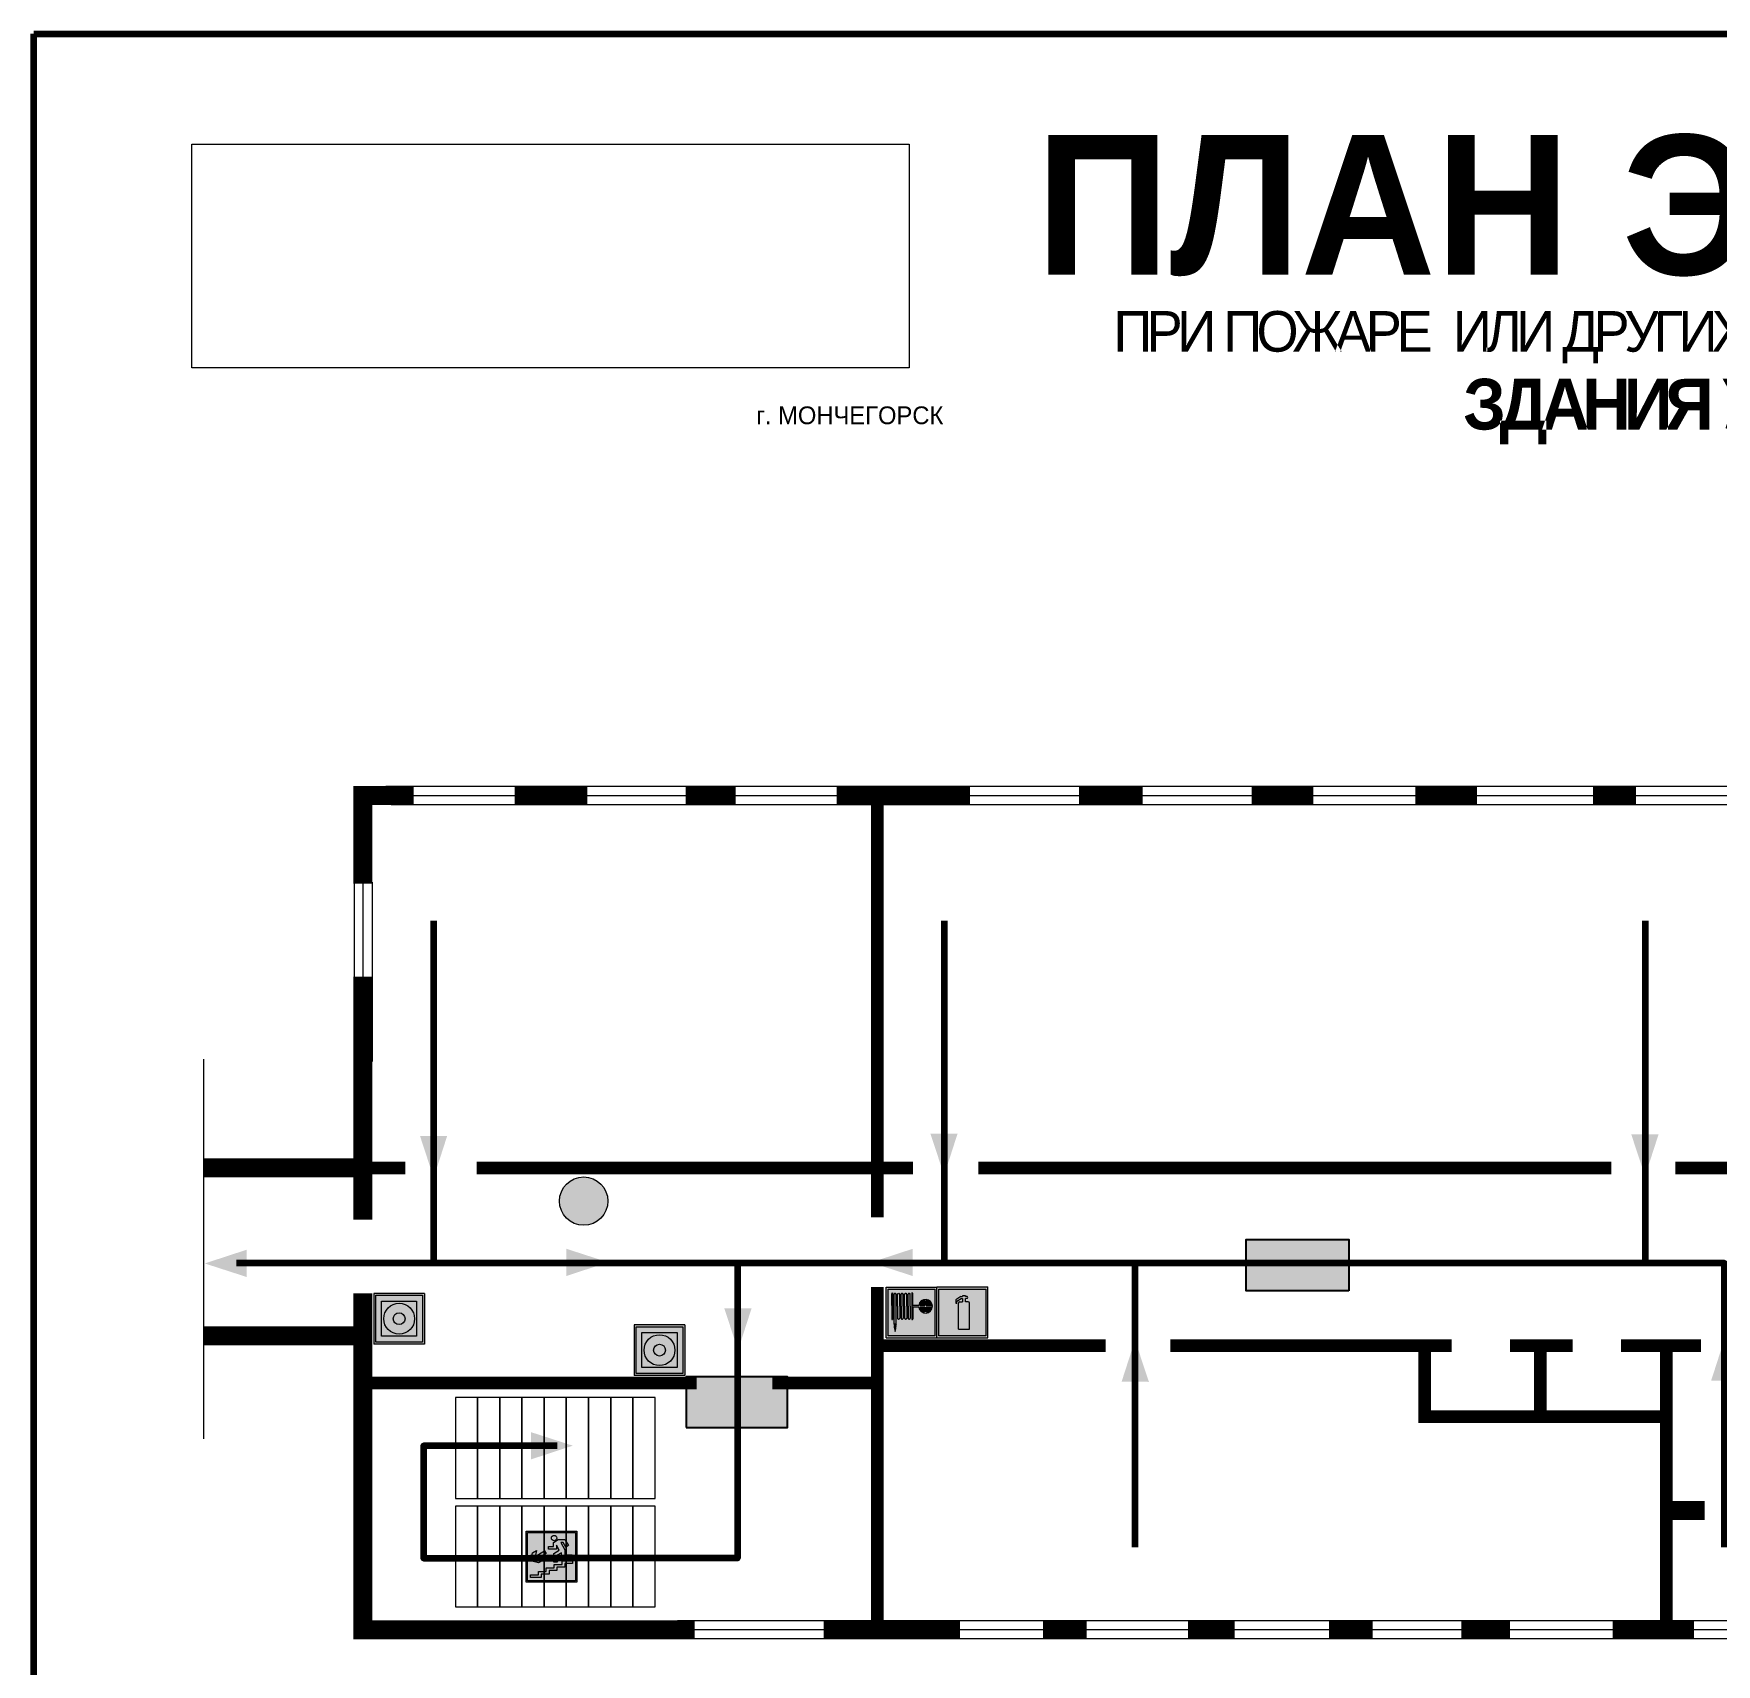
# Model space of a CAD drawing. Header units: millimetres. Extents: x 13810 to 67229, y 12374 to 21950.
# Drawn here: x 18820.4 to 19085.7, y 19614.5 to 19871.5 of the extents above; entities that cross this region are included whole.
import ezdxf

# ---------------------------------------------------------------- set-up
doc = ezdxf.new("R2010")
doc.units = ezdxf.units.MM
doc.layers.add('План_Штампы', color=7, linetype='Continuous')
doc.styles.add('обычный', font='arial.ttf')
picture_1 = doc.add_image_def('image1.jpg', size_in_pixel=(337, 105))

# ---------------------------------------------------------------- blocks, each defined once
blk = doc.blocks.new('A$C54414219')
at = {"true_color": 0xffffff}
h = blk.add_hatch(color=7, dxfattribs=at)
h.paths.add_polyline_path([(2.39, -9.45), (2.39, -18.3), (11.23, -18.3), (11.23, -9.45)], flags=0)
h.paths.add_polyline_path([(10.71, -13.87, -1), (2.92, -13.87, -1)], flags=0)
h.paths.add_polyline_path([(8.3, -13.87, -1), (5.33, -13.87, -1)], flags=0)
h.paths.add_polyline_path([(0.41, -7.47), (0.41, -20.27), (13.21, -20.27), (13.21, -7.47)])
h.paths.add_polyline_path([(0.92, -19.77), (12.71, -19.77), (12.71, -7.98), (0.92, -7.98)], flags=16)
h.paths.add_polyline_path([(11.23, -9.45), (11.23, -18.3), (2.39, -18.3), (2.39, -9.45)], flags=0)
at = {"lineweight": 5}
h = blk.add_hatch(color=242, dxfattribs=at)
h.paths.add_polyline_path([(12.71, -7.98), (0.92, -7.98), (0.92, -19.77), (12.71, -19.77)])
h.paths.add_polyline_path([(11.23, -18.3), (2.39, -18.3), (2.39, -9.45), (11.23, -9.45)], flags=16)
h.paths.add_polyline_path([(10.71, -13.87, -1), (2.92, -13.87, -1)], flags=0)
h.paths.add_polyline_path([(8.3, -13.87, -1), (5.33, -13.87, -1)], flags=0)
at = {"true_color": 0xffffff}
h = blk.add_hatch(color=7, dxfattribs=at)
h.paths.add_polyline_path([(2.39, -9.45), (2.39, -18.3), (11.23, -18.3), (11.23, -9.45)])
h.paths.add_polyline_path([(10.71, -13.87, -1), (2.92, -13.87, -1)], flags=16)
h.paths.add_polyline_path([(8.3, -13.87, -1), (5.33, -13.87, -1)], flags=0)
at = {"lineweight": 5}
h = blk.add_hatch(color=242, dxfattribs=at)
h.paths.add_polyline_path([(2.92, -13.87, 1), (10.71, -13.87, 1)])
h.paths.add_polyline_path([(8.3, -13.87, -1), (5.33, -13.87, -1)], flags=16)
at = {"color": 242, "lineweight": 5}
for p, q in [((0.41, -20.27), (0.41, -7.47)), ((0.41, -7.47), (13.21, -7.47)), ((0.41, -7.47), (13.21, -7.47)), ((13.21, -20.27), (13.21, -7.47)), ((0.41, -20.27), (13.21, -20.27))]:
    blk.add_line(p, q, dxfattribs=at)
for points in [[(0.92, -7.98), (12.71, -7.98), (12.71, -19.77), (0.92, -19.77)], [(2.39, -9.45), (11.23, -9.45), (11.23, -18.3), (2.39, -18.3)]]:
    blk.add_lwpolyline(points, close=True, dxfattribs=at)
for radius in [3.89, 1.49]:
    blk.add_circle((6.81, -13.87), radius, dxfattribs=at)
blk = doc.blocks.new('A$C7B8C2D5B')
at = {"lineweight": 0}
h = blk.add_hatch(color=5, dxfattribs=at)
h.dxf.hatch_style = 1
h.paths.add_polyline_path([(1.4, -3.02, 1), (-2.11, -3.02, 1)])
at = {"color": 5, "lineweight": 0}
blk.add_circle((-0.36, -3.02), 1.75, dxfattribs=at)
blk = doc.blocks.new('A$C37112FD5')
at = {"true_color": 0xf5f5ff}
h = blk.add_hatch(color=7, dxfattribs=at)
h.dxf.hatch_style = 1
h.paths.add_polyline_path([(12.8, -7.4), (0, -7.4), (0, -20.2), (12.8, -20.2)])
h.paths.add_polyline_path([(12.29, -7.91), (12.29, -19.69), (0.51, -19.69), (0.51, -7.91)], flags=16)
h.paths.add_polyline_path([(4.98, -9.04, -0.42597), (5.17, -9.22), (5.17, -12.25), (5.17, -15.29, -0.432244), (4.98, -15.47), (4.83, -15.47, -0.42597), (4.64, -15.29), (4.64, -12.25), (4.64, -9.22, -0.432244), (4.83, -9.04)], flags=0)
h.paths.add_polyline_path([(4.28, -9.22), (4.28, -12.25), (4.28, -15.29, -0.432244), (4.09, -15.47), (3.94, -15.47, -0.42597), (3.75, -15.29), (3.75, -12.25), (3.75, -9.22, -0.432244), (3.94, -9.04), (4.09, -9.04, -0.42597)], flags=0)
h.paths.add_polyline_path([(5.72, -9.04), (5.87, -9.04, -0.42597), (6.06, -9.22), (6.06, -12.25), (6.06, -15.29, -0.432244), (5.87, -15.47), (5.72, -15.47, -0.42597), (5.53, -15.29), (5.53, -12.25), (5.53, -9.22, -0.432244)], flags=0)
h.paths.add_polyline_path([(6.42, -8.9), (6.5, -8.9, -0.42597), (6.69, -9.08), (6.69, -12.03), (8.21, -12.03, -15.824349), (8.21, -12.47), (6.69, -12.47), (6.69, -15.42, -0.432244), (6.5, -15.6), (6.42, -15.6)], flags=0)
h.paths.add_polyline_path([(3.39, -9.22), (3.39, -12.25), (3.39, -15.29, -0.432244), (3.2, -15.47), (3.05, -15.47, -0.42597), (2.85, -15.29), (2.85, -12.25), (2.85, -9.22, -0.432244), (3.05, -9.04), (3.2, -9.04, -0.42597)], flags=0)
h.paths.add_polyline_path([(2.5, -9.22), (2.5, -16.71), (1.96, -16.71), (1.96, -9.22, -0.432244), (2.15, -9.04), (2.31, -9.04, -0.42597)], flags=0)
h.paths.add_polyline_path([(1.61, -8.9), (1.61, -15.6), (1.57, -15.6, -0.42597), (1.37, -15.42), (1.37, -12.03), (1.37, -9.09, -0.432244), (1.57, -8.9)], flags=0)
h.paths.add_polyline_path([(9.76, -10.81), (9.76, -12.03), (8.49, -12.03, -0.336371)], flags=0)
h.paths.add_polyline_path([(8.49, -12.47), (9.76, -12.47), (9.76, -13.7, -0.336371)], flags=0)
h.paths.add_polyline_path([(10.11, -10.81, -0.336371), (11.38, -12.03), (10.11, -12.03)], flags=0)
h.paths.add_polyline_path([(10.11, -12.47), (11.38, -12.47, -0.336371), (10.11, -13.7)], flags=0)
h.paths.add_polyline_path([(2.5, -16.84), (2.5, -17.05), (1.97, -17.05), (1.97, -16.84)], flags=0)
h.paths.add_polyline_path([(2.5, -17.24, -0.033778), (2.24, -18.6, -0.033778), (1.97, -17.24)], flags=0)
h = blk.add_hatch(color=242)
h.dxf.hatch_style = 1
h.paths.add_polyline_path([(12.29, -7.91), (0.51, -7.91), (0.51, -19.69), (12.29, -19.69)])
h.paths.add_polyline_path([(6.42, -15.6), (6.42, -8.9), (6.5, -8.9, -0.42597), (6.69, -9.08), (6.69, -12.03), (8.21, -12.03, -15.824349), (8.21, -12.47), (6.69, -12.47), (6.69, -15.42, -0.432244), (6.5, -15.6)], flags=16)
h.paths.add_polyline_path([(5.87, -15.47), (5.72, -15.47, -0.42597), (5.53, -15.29), (5.53, -12.25), (5.53, -9.22, -0.432244), (5.72, -9.04), (5.87, -9.04, -0.42597), (6.06, -9.22), (6.06, -12.25), (6.06, -15.29, -0.432244)], flags=16)
h.paths.add_polyline_path([(4.98, -15.47), (4.83, -15.47, -0.42597), (4.64, -15.29), (4.64, -12.25), (4.64, -9.22, -0.432244), (4.83, -9.04), (4.98, -9.04, -0.42597), (5.17, -9.22), (5.17, -12.25), (5.17, -15.29, -0.432244)], flags=16)
h.paths.add_polyline_path([(4.09, -15.47), (3.94, -15.47, -0.42597), (3.75, -15.29), (3.75, -12.25), (3.75, -9.22, -0.432244), (3.94, -9.04), (4.09, -9.04, -0.42597), (4.28, -9.22), (4.28, -12.25), (4.28, -15.29, -0.432244)], flags=16)
h.paths.add_polyline_path([(3.2, -15.47), (3.05, -15.47, -0.42597), (2.85, -15.29), (2.85, -12.25), (2.85, -9.22, -0.432244), (3.05, -9.04), (3.2, -9.04, -0.42597), (3.39, -9.22), (3.39, -12.25), (3.39, -15.29, -0.432244)], flags=16)
h.paths.add_polyline_path([(2.5, -17.05), (1.97, -17.05), (1.97, -16.84), (2.5, -16.84)], flags=16)
h.paths.add_polyline_path([(2.5, -17.24, -0.033778), (2.24, -18.6, -0.033778), (1.97, -17.24)], flags=16)
h.paths.add_polyline_path([(2.5, -16.71), (1.96, -16.71), (1.96, -9.22, -0.432244), (2.15, -9.04), (2.31, -9.04, -0.42597), (2.5, -9.22)], flags=16)
h.paths.add_polyline_path([(1.61, -15.6), (1.57, -15.6, -0.42597), (1.37, -15.42), (1.37, -12.03), (1.37, -9.09, -0.432244), (1.57, -8.9), (1.61, -8.9)], flags=16)
h.paths.add_polyline_path([(8.49, -12.47), (9.76, -12.47), (9.76, -13.7, -0.336371)], flags=0)
h.paths.add_polyline_path([(10.11, -13.7), (10.11, -12.47), (11.38, -12.47, -0.336371)], flags=0)
h.paths.add_polyline_path([(8.49, -12.03, -0.336371), (9.76, -10.81), (9.76, -12.03)], flags=0)
h.paths.add_polyline_path([(10.11, -12.03), (10.11, -10.81, -0.336371), (11.38, -12.03)], flags=0)
h = blk.add_hatch(color=7, dxfattribs=at)
h.dxf.hatch_style = 1
h.paths.add_polyline_path([(1.61, -8.9), (1.57, -8.9, 0.432244), (1.37, -9.09), (1.37, -12.03), (1.37, -15.42, 0.42597), (1.57, -15.6), (1.61, -15.6)])
h.paths.add_polyline_path([(2.5, -9.22, 0.42597), (2.31, -9.04), (2.15, -9.04, 0.432244), (1.96, -9.22), (1.96, -16.71), (2.5, -16.71)])
h.paths.add_polyline_path([(2.5, -16.84), (1.97, -16.84), (1.97, -17.05), (2.5, -17.05)])
h.paths.add_polyline_path([(2.5, -17.24), (1.97, -17.24, 0.033778), (2.24, -18.6, 0.033778)])
h.paths.add_polyline_path([(3.39, -12.25), (3.39, -9.22, 0.42597), (3.2, -9.04), (3.05, -9.04, 0.432244), (2.85, -9.22), (2.85, -12.25), (2.85, -15.29, 0.42597), (3.05, -15.47), (3.2, -15.47, 0.432244), (3.39, -15.29)])
h.paths.add_polyline_path([(4.28, -12.25), (4.28, -9.22, 0.42597), (4.09, -9.04), (3.94, -9.04, 0.432244), (3.75, -9.22), (3.75, -12.25), (3.75, -15.29, 0.42597), (3.94, -15.47), (4.09, -15.47, 0.432244), (4.28, -15.29)])
h.paths.add_polyline_path([(5.17, -12.25), (5.17, -9.22, 0.42597), (4.98, -9.04), (4.83, -9.04, 0.432244), (4.64, -9.22), (4.64, -12.25), (4.64, -15.29, 0.42597), (4.83, -15.47), (4.98, -15.47, 0.432244), (5.17, -15.29)])
h.paths.add_polyline_path([(6.06, -12.25), (6.06, -9.22, 0.42597), (5.87, -9.04), (5.72, -9.04, 0.432244), (5.53, -9.22), (5.53, -12.25), (5.53, -15.29, 0.42597), (5.72, -15.47), (5.87, -15.47, 0.432244), (6.06, -15.29)])
h.paths.add_polyline_path([(6.69, -12.47), (8.21, -12.47, 15.824349), (8.21, -12.03), (6.69, -12.03), (6.69, -9.08, 0.42597), (6.5, -8.9), (6.42, -8.9), (6.42, -15.6), (6.5, -15.6, 0.432244), (6.69, -15.42)])
h.paths.add_polyline_path([(8.49, -12.47), (9.76, -12.47), (9.76, -13.7, -0.336371)], flags=16)
h.paths.add_polyline_path([(8.49, -12.03, -0.336371), (9.76, -10.81), (9.76, -12.03)], flags=16)
h.paths.add_polyline_path([(10.11, -12.47), (11.38, -12.47, -0.336371), (10.11, -13.7)], flags=16)
h.paths.add_polyline_path([(10.11, -12.03), (10.11, -10.81, -0.336371), (11.38, -12.03)], flags=16)
h = blk.add_hatch(color=242)
h.dxf.hatch_style = 1
h.paths.add_polyline_path([(9.76, -10.81, 0.336371), (8.49, -12.03), (9.76, -12.03)])
h.paths.add_polyline_path([(10.11, -10.81), (10.11, -12.03), (11.38, -12.03, 0.336371)])
h.paths.add_polyline_path([(11.38, -12.47), (10.11, -12.47), (10.11, -13.7, 0.336371)])
h.paths.add_polyline_path([(9.76, -12.47), (8.49, -12.47, 0.336371), (9.76, -13.7)])
at = {"color": 242, "lineweight": 5}
for p, q in [((0, -20.2), (0, -7.4)), ((0, -7.4), (12.8, -7.4)), ((12.8, -20.2), (12.8, -7.4)), ((1.37, -12.03), (1.37, -9.08)), ((1.37, -12.03), (1.37, -15.42)), ((1.57, -8.9), (1.61, -8.9)), ((1.61, -8.9), (1.61, -15.6)), ((1.96, -16.71), (1.96, -9.22)), ((2.15, -9.04), (2.31, -9.04)), ((2.5, -16.71), (2.5, -9.22)), ((2.85, -12.25), (2.85, -9.22)), ((2.85, -12.25), (2.85, -15.29)), ((3.05, -9.04), (3.2, -9.04)), ((3.39, -12.25), (3.39, -9.22)), ((3.39, -12.25), (3.39, -15.29)), ((3.75, -12.25), (3.75, -9.22)), ((3.75, -12.25), (3.75, -15.29)), ((3.94, -9.04), (4.09, -9.04)), ((4.28, -12.25), (4.28, -9.22)), ((4.28, -12.25), (4.28, -15.29)), ((4.64, -12.25), (4.64, -9.22)), ((4.64, -12.25), (4.64, -15.29)), ((4.83, -9.04), (4.98, -9.04)), ((5.17, -12.25), (5.17, -9.22)), ((5.17, -12.25), (5.17, -15.29)), ((5.53, -12.25), (5.53, -9.22)), ((5.53, -12.25), (5.53, -15.29)), ((5.72, -9.04), (5.87, -9.04)), ((6.06, -12.25), (6.06, -9.22)), ((6.06, -12.25), (6.06, -15.29)), ((6.42, -8.9), (6.42, -15.6)), ((6.5, -8.9), (6.42, -8.9)), ((6.69, -12.03), (6.69, -9.08)), ((8.21, -12.03), (6.69, -12.03)), ((8.21, -12.47), (6.69, -12.47)), ((6.69, -12.47), (6.69, -15.42)), ((9.76, -12.03), (8.49, -12.03)), ((9.76, -12.47), (8.49, -12.47)), ((9.76, -10.81), (9.76, -12.03)), ((9.76, -12.47), (9.76, -13.7)), ((10.11, -10.81), (10.11, -12.03)), ((11.38, -12.03), (10.11, -12.03)), ((11.38, -12.47), (10.11, -12.47)), ((10.11, -12.47), (10.11, -13.7)), ((1.57, -15.6), (1.61, -15.6)), ((1.96, -16.71), (2.5, -16.71)), ((1.97, -16.84), (2.5, -16.84)), ((1.97, -17.05), (1.97, -16.84)), ((2.5, -16.84), (2.5, -17.05)), ((3.05, -15.47), (3.2, -15.47)), ((3.94, -15.47), (4.09, -15.47)), ((4.83, -15.47), (4.98, -15.47)), ((5.72, -15.47), (5.87, -15.47)), ((6.42, -15.6), (6.5, -15.6)), ((0, -20.2), (12.8, -20.2)), ((2.5, -17.05), (1.97, -17.05)), ((1.97, -17.24), (2.5, -17.24))]:
    blk.add_line(p, q, dxfattribs=at)
blk.add_lwpolyline([(0.51, -7.91), (12.29, -7.91), (12.29, -19.69), (0.51, -19.69)], close=True, dxfattribs=at)
for centre, radius, start, end in [((1.56, -9.09), 0.182, 87.1027, 180.6071), ((2.15, -9.22), 0.182, 87.1027, 180.6071), ((2.32, -9.22), 0.182, 359.3929, 92.8973), ((3.04, -9.22), 0.182, 87.1027, 180.6071), ((3.21, -9.22), 0.182, 359.3929, 92.8973), ((3.93, -9.22), 0.182, 87.1027, 180.6071), ((4.1, -9.22), 0.182, 359.3929, 92.8973), ((4.82, -9.22), 0.182, 87.1027, 180.6071), ((4.99, -9.22), 0.182, 359.3929, 92.8973), ((5.71, -9.22), 0.182, 87.1027, 180.6071), ((5.88, -9.22), 0.182, 359.3929, 92.8973), ((6.51, -9.09), 0.182, 359.3929, 92.8973), ((9.93, -12.25), 1.74, 187.2319, 172.7681), ((9.93, -12.25), 1.46, 96.9927, 171.3585), ((9.93, -12.25), 1.46, 188.6415, 263.0073), ((9.93, -12.25), 1.46, 8.6415, 83.0073), ((9.93, -12.25), 1.46, 276.9927, 351.3585), ((1.56, -15.42), 0.182, 179.3929, 272.8973), ((3.04, -15.29), 0.182, 179.3929, 272.8973), ((3.21, -15.29), 0.182, 267.1027, 0.6071), ((3.93, -15.29), 0.182, 179.3929, 272.8973), ((4.1, -15.29), 0.182, 267.1027, 0.6071), ((4.82, -15.29), 0.182, 179.3929, 272.8973), ((4.99, -15.29), 0.182, 267.1027, 0.6071), ((5.71, -15.29), 0.182, 179.3929, 272.8973), ((5.88, -15.29), 0.182, 267.1027, 0.6071), ((6.51, -15.42), 0.182, 267.1027, 0.6071), ((12.17, -15.98), 10.27, 187.041, 194.7793), ((-7.7, -15.98), 10.27, 345.2207, 352.959)]:
    blk.add_arc(centre, radius, start, end, dxfattribs=at)
blk = doc.blocks.new('A$C3AD82952')
at = {"true_color": 0xf5f5ff}
h = blk.add_hatch(color=7, dxfattribs=at)
h.dxf.hatch_style = 1
h.paths.add_polyline_path([(8.21, 8.73, 0.414214), (7.89, 9.05), (7.22, 9.05), (7.22, 9.92), (7.59, 9.92, 1), (7.57, 10.36), (7.22, 10.36), (7.22, 10.6), (6.43, 10.6), (6.43, 10.36), (6.01, 10.36), (4.74, 9.59), (4.74, 8.69), (4.98, 8.73), (4.98, 9.26), (6.12, 9.91), (6.43, 9.91), (6.43, 9.05), (5.76, 9.05, 0.414214), (5.44, 8.73), (5.44, 2.2), (8.21, 2.2)], flags=0)
h.paths.add_polyline_path([(12.8, 12.8), (0, 12.8), (0, 0), (12.8, 0)])
h.paths.add_polyline_path([(0.51, 12.29), (12.29, 12.29), (12.29, 0.51), (0.51, 0.51)], flags=16)
h.paths.add_polyline_path([(4.74, 9.59), (6.01, 10.36), (6.43, 10.36), (6.43, 10.6), (7.22, 10.6), (7.22, 10.36), (7.59, 10.36, -0.94586), (7.59, 9.92), (7.22, 9.92), (7.22, 9.05), (7.89, 9.05, -0.414214), (8.21, 8.73), (8.21, 2.2), (5.44, 2.2), (5.44, 8.73, -0.414214), (5.76, 9.05), (6.43, 9.05), (6.43, 9.91), (6.12, 9.91), (4.98, 9.26), (4.98, 8.73), (4.74, 8.69)], flags=0)
h = blk.add_hatch(color=242)
h.dxf.hatch_style = 1
h.paths.add_polyline_path([(12.29, 12.29), (0.51, 12.29), (0.51, 0.51), (12.29, 0.51)])
h.paths.add_polyline_path([(4.74, 8.69), (4.74, 9.59), (6.01, 10.36), (6.43, 10.36), (6.43, 10.6), (7.22, 10.6), (7.22, 10.36), (7.59, 10.36, -0.94586), (7.59, 9.92), (7.22, 9.92), (7.22, 9.05), (7.89, 9.05, -0.414214), (8.21, 8.73), (8.21, 2.2), (5.44, 2.2), (5.44, 8.73, -0.414214), (5.76, 9.05), (6.43, 9.05), (6.43, 9.91), (6.12, 9.91), (4.98, 9.26), (4.98, 8.73)], flags=16)
h = blk.add_hatch(color=7, dxfattribs=at)
h.dxf.hatch_style = 1
h.paths.add_polyline_path([(8.21, 8.73, 0.414214), (7.89, 9.05), (7.22, 9.05), (7.22, 9.92), (7.59, 9.92, 1), (7.57, 10.36), (7.22, 10.36), (7.22, 10.6), (6.43, 10.6), (6.43, 10.36), (6.01, 10.36), (4.74, 9.59), (4.74, 8.69), (4.98, 8.73), (4.98, 9.26), (6.12, 9.91), (6.43, 9.91), (6.43, 9.05), (5.76, 9.05, 0.414214), (5.44, 8.73), (5.44, 2.2), (8.21, 2.2)])
at = {"color": 242, "lineweight": 5}
for p, q in [((0, 0), (0, 12.8)), ((0, 12.8), (12.8, 12.8)), ((12.8, 0), (12.8, 12.8)), ((6.01, 10.36), (4.74, 9.59)), ((4.74, 9.59), (4.74, 8.69)), ((4.74, 8.69), (4.98, 8.73)), ((4.98, 9.26), (6.12, 9.91)), ((4.98, 8.73), (4.98, 9.26)), ((5.44, 2.2), (5.44, 8.73)), ((5.76, 9.05), (6.43, 9.05)), ((6.01, 10.36), (6.43, 10.36)), ((6.12, 9.91), (6.43, 9.91)), ((7.22, 10.6), (6.43, 10.6)), ((6.43, 10.6), (6.43, 10.36)), ((6.43, 9.91), (6.43, 9.05)), ((7.22, 10.36), (7.22, 10.6)), ((7.59, 10.36), (7.22, 10.36)), ((7.22, 9.05), (7.22, 9.92)), ((7.59, 9.92), (7.22, 9.92)), ((7.89, 9.05), (7.22, 9.05)), ((8.21, 2.2), (8.21, 8.73)), ((0, 0), (12.8, 0)), ((5.44, 2.2), (8.21, 2.2))]:
    blk.add_line(p, q, dxfattribs=at)
blk.add_lwpolyline([(0.51, 12.29), (12.29, 12.29), (12.29, 0.51), (0.51, 0.51)], close=True, dxfattribs=at)
for centre, radius, start, end in [((5.76, 8.73), 0.32, 90, 180), ((7.58, 10.14), 0.223, 273.1875, 86.8125), ((7.89, 8.73), 0.32, 0, 90)]:
    blk.add_arc(centre, radius, start, end, dxfattribs=at)
blk = doc.blocks.new('A$C7B4425F7')
at = {"true_color": 0xffffff}
blk.add_hatch(color=7, dxfattribs=at).paths.add_polyline_path([(0, 0), (-16, 0), (-16, -8), (0, -8)])
h = blk.add_hatch(color=126)
h.paths.add_polyline_path([(-0.2, -0.2), (-15.8, -0.2), (-15.8, -7.8), (-0.2, -7.8)])
h.paths.add_polyline_path([(-11.76, -2.03), (-11.76, -3.66), (-11.17, -3.66, -0.568275), (-11.17, -6.18), (-12.58, -6.18), (-12.58, -2.03)], flags=16)
h.paths.add_polyline_path([(-13.33, -4.12, -0.495768), (-13.59, -6.18), (-15.03, -6.18), (-15.03, -2.03), (-13.59, -2.03, -0.487973)], flags=16)
h.paths.add_polyline_path([(-10.25, -2.03), (-9.48, -2.03), (-9.48, -6.18), (-10.25, -6.18)], flags=16)
h.paths.add_polyline_path([(-13.84, -3.69), (-14.24, -3.69), (-14.24, -3.03), (-13.9, -3.03, -0.692621)], flags=0)
h.paths.add_polyline_path([(-9.15, -2.03), (-8.4, -2.03), (-8.04, -3.07), (-7.68, -2.03), (-6.93, -2.03), (-7.64, -4.1), (-6.93, -6.18), (-7.68, -6.18), (-8.04, -5.14), (-8.4, -6.18), (-9.15, -6.18), (-8.44, -4.1)], flags=16)
h.paths.add_polyline_path([(-11.76, -4.46), (-11.42, -4.46, -0.692621), (-11.36, -5.12), (-11.76, -5.12)], flags=0)
h.paths.add_polyline_path([(-13.9, -5.2), (-14.24, -5.2), (-14.24, -4.55), (-13.84, -4.55, -0.708038)], flags=0)
edge = h.paths.add_edge_path(flags=16)
edge.add_ellipse((-5.51, -4.08), major_axis=(0, 2.05), ratio=0.586184, start_angle=0, end_angle=360)
edge = h.paths.add_edge_path(flags=0)
edge.add_ellipse((-5.51, -4.08), major_axis=(0, 1.14), ratio=0.454828, start_angle=0, end_angle=360)
h.paths.add_polyline_path([(-4.13, -4.96, 0.377264), (-3.48, -4.52, 0.0555), (-3.16, -2.03), (-1.66, -2.03), (-1.66, -4.96), (-0.96, -4.96), (-0.96, -7.01), (-1.75, -7.01), (-1.75, -6.18), (-3.3, -6.18), (-3.3, -7.02), (-4.13, -7.02)], flags=16)
h.paths.add_polyline_path([(-2.73, -2.91), (-2.28, -2.91), (-2.28, -4.96), (-3.05, -4.96, 0.079136)], flags=0)
at = {"color": 126}
blk.add_lwpolyline([(-16, -8), (0, -8), (0, 0), (-16, 0)], close=True, dxfattribs=at)
blk = doc.blocks.new('A$C32E8229D')
at = {"true_color": 0xffffff}
blk.add_hatch(color=7, dxfattribs=at).paths.add_polyline_path([(0, 0), (0, -8), (16, -8), (16, 0)])
h = blk.add_hatch(color=126)
h.paths.add_polyline_path([(0.2, -0.2), (15.8, -0.2), (15.8, -7.8), (0.2, -7.8)])
h.paths.add_polyline_path([(13.49, -2.05), (12.08, -2.05), (11.37, -2.63, 0.162397), (11.29, -2.84), (11.29, -3.63), (10.35, -3.63), (10.35, -4.05), (11.68, -4.05), (11.68, -3.48), (12.26, -4.28), (11.29, -5.1), (11.29, -6.78), (11.85, -6.78), (11.85, -5.44), (12.8, -4.64), (12.8, -5.94), (14.46, -5.94), (14.46, -5.39), (13.45, -5.39), (13.45, -3.97), (12.46, -2.59), (13.15, -2.59), (13.69, -3.34), (14.18, -3)], flags=16)
h.paths.add_polyline_path([(10.74, -1.82, 1), (11.8, -1.82, 1)], flags=16)
h.paths.add_polyline_path([(9.39, -3.59), (5.99, -3.59), (6.56, -3.03), (5.91, -3.03), (5.1, -3.83), (5.91, -4.64), (6.56, -4.64), (5.99, -4.09), (9.39, -4.09)], flags=16)
h.paths.add_polyline_path([(4.29, -1.08), (1.72, -1.08), (1.72, -6.6), (4.29, -6.6)], flags=16)
at = {"color": 126}
blk.add_lwpolyline([(16, -8), (0, -8), (0, 0), (16, 0)], close=True, dxfattribs=at)
blk = doc.blocks.new('вниз 3')
at = {"lineweight": 0, "true_color": 0xffffff}
h = blk.add_hatch(color=7, dxfattribs=at)
h.dxf.hatch_style = 1
h.paths.add_polyline_path([(40997.5, -4475.69), (40997.25, -4475.28), (40995.76, -4476.15), (40995.97, -4475.23), (40995.39, -4475.56), (40995.05, -4476.83), (40996.33, -4477.17), (40996.91, -4476.83), (40996, -4476.55)], flags=0)
h.paths.add_polyline_path([(40999.81, -4473.95), (41000.22, -4473.95), (41000.64, -4474.67), (41001.03, -4474.43), (41000.46, -4473.49), (41000.42, -4473.49), (40999.43, -4473.49), (40998.68, -4473.92), (40998.68, -4474.57), (40997.88, -4474.57), (40997.88, -4475), (40999.14, -4475), (40999.14, -4474.43), (40999.14, -4474.38), (40999.59, -4475.15), (40998.72, -4475.67), (40998.72, -4477.06), (40999.24, -4477.06), (40999.24, -4475.96), (40999.95, -4475.56), (40999.95, -4476.43), (41001.61, -4476.43), (41001.61, -4475.88), (41000.47, -4475.88), (41000.47, -4475.12)], flags=0)
h.paths.add_polyline_path([(40999.2, -4473.24, 1), (40998.35, -4473.24, 1)], flags=0)
h.paths.add_polyline_path([(41000.46, -4477.26), (41001.69, -4477.26), (41001.69, -4476.84), (41000.03, -4476.84), (41000.03, -4477.39), (40998.78, -4477.39), (40998.78, -4477.95), (40997.53, -4477.95), (40997.53, -4478.5), (40996.29, -4478.5), (40996.29, -4479.06), (40995.05, -4479.06), (40995.05, -4479.48), (40995.29, -4479.48), (40996.72, -4479.48), (40996.72, -4478.92), (40997.97, -4478.92), (40997.97, -4478.36), (40999.2, -4478.36), (40999.2, -4477.81), (41000.46, -4477.81)], flags=0)
h.paths.add_polyline_path([(41002.37, -4472.17), (40994.37, -4472.17), (40994.37, -4480.17), (41002.37, -4480.17)])
h.paths.add_polyline_path([(41002.16, -4479.96), (40994.57, -4479.96), (40994.57, -4472.37), (41002.16, -4472.37)], flags=16)
h.paths.add_polyline_path([(41001.61, -4475.88), (41001.61, -4476.43), (40999.95, -4476.43), (40999.95, -4475.56), (40999.24, -4475.96), (40999.24, -4477.06), (40998.72, -4477.06), (40998.72, -4475.67), (40999.59, -4475.15), (40999.14, -4474.38), (40999.14, -4474.43), (40999.14, -4475), (40997.88, -4475), (40997.88, -4474.57), (40998.68, -4474.57), (40998.68, -4473.92), (40999.43, -4473.49), (41000.42, -4473.49), (41000.46, -4473.49), (41001.03, -4474.43), (41000.64, -4474.67), (41000.22, -4473.95), (40999.81, -4473.95), (41000.47, -4475.12), (41000.47, -4475.88)], flags=0)
h.paths.add_polyline_path([(41001.69, -4476.84), (41001.69, -4477.26), (41000.46, -4477.26), (41000.46, -4477.81), (40999.2, -4477.81), (40999.2, -4478.36), (40997.97, -4478.36), (40997.97, -4478.92), (40996.72, -4478.92), (40996.72, -4479.48), (40995.05, -4479.48), (40995.05, -4479.06), (40996.29, -4479.06), (40996.29, -4478.5), (40997.53, -4478.5), (40997.53, -4477.95), (40998.78, -4477.95), (40998.78, -4477.39), (41000.03, -4477.39), (41000.03, -4476.84)], flags=0)
h.paths.add_polyline_path([(40998.35, -4473.24, -1), (40999.2, -4473.24, -1)], flags=0)
h.paths.add_polyline_path([(40997.5, -4475.69), (40996, -4476.55), (40996.91, -4476.83), (40996.33, -4477.17), (40995.05, -4476.83), (40995.39, -4475.56), (40995.97, -4475.23), (40995.76, -4476.15), (40997.25, -4475.28)], flags=0)
at = {"lineweight": 0}
h = blk.add_hatch(color=126, dxfattribs=at)
h.dxf.hatch_style = 1
h.paths.add_polyline_path([(41002.16, -4472.37), (40994.57, -4472.37), (40994.57, -4479.96), (41002.16, -4479.96)])
h.paths.add_polyline_path([(40995.97, -4475.23), (40995.76, -4476.15), (40997.25, -4475.28), (40997.5, -4475.69), (40996, -4476.55), (40996.91, -4476.83), (40996.33, -4477.17), (40995.05, -4476.83), (40995.39, -4475.56)], flags=16)
h.paths.add_polyline_path([(40997.88, -4474.57), (40998.68, -4474.57), (40998.68, -4473.92), (40999.43, -4473.49), (41000.42, -4473.49), (41000.46, -4473.49), (41001.03, -4474.43), (41000.64, -4474.67), (41000.22, -4473.95), (40999.81, -4473.95), (41000.47, -4475.12), (41000.47, -4475.88), (41001.61, -4475.88), (41001.61, -4476.43), (40999.95, -4476.43), (40999.95, -4475.56), (40999.24, -4475.96), (40999.24, -4477.06), (40998.72, -4477.06), (40998.72, -4475.67), (40999.59, -4475.15), (40999.14, -4474.38), (40999.14, -4474.43), (40999.14, -4475), (40997.88, -4475)], flags=16)
h.paths.add_polyline_path([(40998.35, -4473.24, -1), (40999.2, -4473.24, -1)], flags=16)
h.paths.add_polyline_path([(40997.53, -4477.95), (40998.78, -4477.95), (40998.78, -4477.39), (41000.03, -4477.39), (41000.03, -4476.84), (41001.69, -4476.84), (41001.69, -4477.26), (41000.46, -4477.26), (41000.46, -4477.81), (40999.2, -4477.81), (40999.2, -4478.36), (40997.97, -4478.36), (40997.97, -4478.92), (40996.72, -4478.92), (40996.72, -4479.48), (40995.05, -4479.48), (40995.05, -4479.06), (40996.29, -4479.06), (40996.29, -4478.5), (40997.53, -4478.5)], flags=16)
at = {"lineweight": 0, "true_color": 0xffffff}
h = blk.add_hatch(color=7, dxfattribs=at)
h.dxf.hatch_style = 1
h.paths.add_polyline_path([(40999.2, -4473.24, 1), (40998.35, -4473.24, 1)])
h.paths.add_polyline_path([(40999.81, -4473.95), (41000.22, -4473.95), (41000.64, -4474.67), (41001.03, -4474.43), (41000.46, -4473.49), (41000.42, -4473.49), (40999.43, -4473.49), (40998.68, -4473.92), (40998.68, -4474.57), (40997.88, -4474.57), (40997.88, -4475), (40999.14, -4475), (40999.14, -4474.43), (40999.14, -4474.38), (40999.59, -4475.15), (40998.72, -4475.67), (40998.72, -4477.06), (40999.24, -4477.06), (40999.24, -4475.96), (40999.95, -4475.56), (40999.95, -4476.43), (41001.61, -4476.43), (41001.61, -4475.88), (41000.47, -4475.88), (41000.47, -4475.12)])
h.paths.add_polyline_path([(40999.2, -4477.81), (41000.46, -4477.81), (41000.46, -4477.26), (41001.69, -4477.26), (41001.69, -4476.84), (41000.03, -4476.84), (41000.03, -4477.39), (40998.78, -4477.39), (40998.78, -4477.95), (40997.53, -4477.95), (40997.53, -4478.5), (40996.29, -4478.5), (40996.29, -4479.06), (40995.05, -4479.06), (40995.05, -4479.48), (40995.29, -4479.48), (40996.72, -4479.48), (40996.72, -4478.92), (40997.97, -4478.92), (40997.97, -4478.36), (40999.2, -4478.36)])
h.paths.add_polyline_path([(40997.5, -4475.69), (40997.25, -4475.28), (40995.76, -4476.15), (40995.97, -4475.23), (40995.39, -4475.56), (40995.05, -4476.83), (40996.33, -4477.17), (40996.91, -4476.83), (40996, -4476.55)])
at = {"color": 126, "lineweight": 0}
for points in [[(40994.37, -4472.17), (41002.37, -4472.17), (41002.37, -4480.17), (40994.37, -4480.17)], [(40994.57, -4472.37), (41002.16, -4472.37), (41002.16, -4479.96), (40994.57, -4479.96)]]:
    blk.add_lwpolyline(points, close=True, dxfattribs=at)
for points in [[(40999.14, -4474.43), (40999.14, -4475), (40997.88, -4475), (40997.88, -4474.57), (40998.68, -4474.57), (40998.68, -4473.92), (40999.43, -4473.49), (41000.42, -4473.49), (41000.46, -4473.49), (41001.03, -4474.43), (41000.64, -4474.67), (41000.22, -4473.95), (40999.81, -4473.95), (41000.47, -4475.12), (41000.47, -4475.88), (41001.61, -4475.88), (41001.61, -4476.43), (40999.95, -4476.43), (40999.95, -4475.56), (40999.24, -4475.96), (40999.24, -4477.06), (40998.72, -4477.06), (40998.72, -4475.67), (40999.59, -4475.15), (40999.14, -4474.38), (40999.14, -4474.43)], [(40995.05, -4476.83), (40995.39, -4475.56), (40995.97, -4475.23), (40995.76, -4476.15), (40997.25, -4475.28), (40997.5, -4475.69), (40996, -4476.55), (40996.91, -4476.83), (40996.33, -4477.17), (40995.05, -4476.83)], [(40995.29, -4479.48), (40995.05, -4479.48), (40995.05, -4479.06), (40996.29, -4479.06), (40996.29, -4478.5), (40997.53, -4478.5), (40997.53, -4477.95), (40998.78, -4477.95), (40998.78, -4477.39), (41000.03, -4477.39), (41000.03, -4476.84), (41001.69, -4476.84), (41001.69, -4477.26), (41000.46, -4477.26), (41000.46, -4477.81), (40999.2, -4477.81), (40999.2, -4478.36), (40997.97, -4478.36), (40997.97, -4478.92), (40996.72, -4478.92), (40996.72, -4479.48), (40995.05, -4479.48)]]:
    blk.add_lwpolyline(points, dxfattribs=at)
blk.add_circle((40998.77, -4473.24), 0.426, dxfattribs=at)

msp = doc.modelspace()

# ---------------------------------------------------------------- linework, layer by layer
at = {"color": 2, "lineweight": 100}
msp.add_lwpolyline([(18820.36, 19871.52), (19420.36, 19871.52), (19420.36, 19476.52), (18820.36, 19476.52)], close=True, dxfattribs=at)
at = {"lineweight": 100}
for points, const_width in [([(18872.27, 19737.53), (18872.27, 19751.44), (18880.28, 19751.44)], 3), ([(18896.23, 19751.44), (18907.69, 19751.44)], 3), ([(18923.19, 19751.44), (18931.05, 19751.44)], 3), ([(18947, 19751.44), (18968.01, 19751.44)], 3), ([(18953.4, 19684.97), (18953.4, 19751.44)], 2), ([(18985.21, 19751.44), (18995.25, 19751.44)], 3), ([(19012.46, 19751.44), (19022.14, 19751.44)], 3), ([(19038.27, 19751.44), (19047.95, 19751.44)], 3), ([(19066.24, 19751.44), (19073.05, 19751.44)], 3), ([(18872.27, 19684.58), (18872.27, 19722.88)], 3), ([(18872.27, 19692.74), (18847.21, 19692.74)], 3), ([(18872.27, 19692.74), (18878.97, 19692.74)], 2), ([(18959.05, 19692.74), (18890.2, 19692.74)], 2), ([(18990.12, 19692.74), (18969.34, 19692.74)], 2), ([(19069.15, 19692.74), (18984.54, 19692.74)], 2), ([(19025.93, 19692.74), (19001.24, 19692.74)], 2), ([(19132.7, 19692.74), (19079.24, 19692.74)], 2), ([(18924.62, 19619.96), (18872.27, 19619.96), (18872.27, 19672.99)], 3), ([(18989.42, 19664.71), (18953.4, 19664.71), (18953.4, 19673.97), (18953.4, 19619.96)], 2), ([(18847.21, 19666.3), (18872.27, 19666.3)], 3), ([(19043.96, 19664.71), (18999.61, 19664.71)], 2), ([(19077.84, 19653.56), (19039.71, 19653.56), (19039.71, 19664.71)], 2), ([(19063.06, 19664.71), (19053.19, 19664.71)], 2), ([(19057.97, 19664.71), (19057.97, 19653.92)], 2), ([(19083.3, 19664.71), (19070.7, 19664.71)], 2), ([(19077.84, 19664.71), (19077.84, 19619.96)], 2), ([(18924.89, 19658.83), (18872.27, 19658.83)], 2), ([(18953.4, 19658.83), (18936.82, 19658.83)], 2), ([(19077.84, 19638.77), (19083.88, 19638.77)], 3), ([(18966.44, 19619.96), (18944.96, 19619.96)], 3), ([(18986.43, 19619.96), (18979.55, 19619.96)], 3), ([(19009.75, 19619.96), (19002.42, 19619.96)], 3), ([(19031.52, 19619.96), (19024.63, 19619.96)], 3), ([(19053.16, 19619.96), (19045.51, 19619.96)], 3), ([(19082.19, 19619.96), (19069.34, 19619.96)], 3)]:
    msp.add_lwpolyline(points, dxfattribs=dict(at, const_width=const_width))
at = {"lineweight": 0}
for points in [[(19389, 19752.84), (18875.89, 19752.84)], [(19388.77, 19751.41), (18877.19, 19751.41)], [(19388.77, 19751.41), (18919.54, 19751.41)], [(19388.86, 19749.98), (18876.73, 19749.98)], [(18870.9, 19737.73), (18870.9, 19709.5)], [(18872.27, 19737.53), (18872.27, 19709.31)], [(18873.75, 19737.77), (18873.75, 19709.54)], [(18847.21, 19650.07), (18847.21, 19709.9)], [(19391.13, 19621.38), (18921.89, 19621.38)], [(19390.89, 19619.96), (18921.66, 19619.96)], [(19390.89, 19619.96), (18921.66, 19619.96)], [(19390.98, 19618.52), (18921.74, 19618.52)]]:
    msp.add_lwpolyline(points, dxfattribs=at)
at = {"color": 126, "lineweight": 100, "true_color": 0x008754}
for points in [[(18883.47, 19677.73), (18883.47, 19731.69)], [(18963.98, 19677.73), (18963.98, 19731.69)], [(19074.54, 19677.73), (19074.54, 19731.69)], [(18883.47, 19677.73), (18852.36, 19677.73)], [(19087.01, 19632.96), (19087.01, 19677.73), (18883.47, 19677.73)], [(18931.37, 19677.73), (18931.37, 19631.23), (18898.73, 19631.23)], [(18994.05, 19632.96), (18994.05, 19677.73)], [(18902.9, 19648.93), (18881.83, 19648.93), (18881.83, 19631.23), (18903.06, 19631.23)]]:
    msp.add_lwpolyline(points, dxfattribs=at)
at = {"lineweight": 0}
for points in [[(18890.37, 19640.65), (18890.37, 19656.54), (18886.87, 19656.54), (18886.87, 19640.65)], [(18893.87, 19640.65), (18893.87, 19656.54), (18890.37, 19656.54), (18890.37, 19640.65)], [(18897.36, 19640.65), (18897.36, 19656.54), (18893.87, 19656.54), (18893.87, 19640.65)], [(18900.86, 19640.65), (18900.86, 19656.54), (18897.36, 19656.54), (18897.36, 19640.65)], [(18904.36, 19640.65), (18904.36, 19656.54), (18900.86, 19656.54), (18900.86, 19640.65)], [(18907.86, 19640.65), (18907.86, 19656.54), (18904.36, 19656.54), (18904.36, 19640.65)], [(18911.36, 19640.65), (18911.36, 19656.54), (18907.86, 19656.54), (18907.86, 19640.65)], [(18914.86, 19640.65), (18914.86, 19656.54), (18911.36, 19656.54), (18911.36, 19640.65)], [(18918.36, 19640.65), (18918.36, 19656.54), (18914.86, 19656.54), (18914.86, 19640.65)], [(18890.37, 19623.55), (18890.37, 19639.44), (18886.87, 19639.44), (18886.87, 19623.55)], [(18893.87, 19623.55), (18893.87, 19639.44), (18890.37, 19639.44), (18890.37, 19623.55)], [(18897.36, 19623.55), (18897.36, 19639.44), (18893.87, 19639.44), (18893.87, 19623.55)], [(18900.86, 19623.55), (18900.86, 19639.44), (18897.36, 19639.44), (18897.36, 19623.55)], [(18904.36, 19623.55), (18904.36, 19639.44), (18900.86, 19639.44), (18900.86, 19623.55)], [(18907.86, 19623.55), (18907.86, 19639.44), (18904.36, 19639.44), (18904.36, 19623.55)], [(18911.36, 19623.55), (18911.36, 19639.44), (18907.86, 19639.44), (18907.86, 19623.55)], [(18914.86, 19623.55), (18914.86, 19639.44), (18911.36, 19639.44), (18911.36, 19623.55)], [(18918.36, 19623.55), (18918.36, 19639.44), (18914.86, 19639.44), (18914.86, 19623.55)]]:
    msp.add_lwpolyline(points, close=True, dxfattribs=at)
at = {"layer": 'План_Штампы', "color": 126, "true_color": 0x008754}
for points in [[(18881.28, 19697.8), (18885.57, 19697.79), (18883.44, 19691.2)], [(18961.77, 19698.17), (18966.06, 19698.16), (18963.94, 19691.58)], [(19072.3, 19698.03), (19076.6, 19698.02), (19074.47, 19691.44)], [(18853.94, 19679.85), (18853.93, 19675.56), (18847.34, 19677.69)], [(18904.36, 19675.71), (18904.37, 19680), (18910.95, 19677.87)], [(18958.99, 19680), (18958.98, 19675.71), (18952.39, 19677.84)], [(18929.27, 19670.62), (18933.57, 19670.61), (18931.44, 19664.02)], [(19089.19, 19659.23), (19084.9, 19659.24), (19087.03, 19665.83)], [(18996.22, 19659.03), (18991.92, 19659.04), (18994.05, 19665.62)], [(18898.78, 19646.8), (18898.79, 19651.1), (18905.37, 19648.97)]]:
    msp.add_solid(points, dxfattribs=at)

# ---------------------------------------------------------------- block references
at = {"rotation": 180}
for name, p, xscale, yscale, zscale in [('A$C7B8C2D5B', (18906.31, 19680.94), 2.177419353276491, 2.177419353276491, 2.177419353276491), ('A$C54414219', (18882.25, 19660.31), 0.625, 0.625, 0.625), ('A$C54414219', (18923.31, 19655.36), 0.625, 0.625, 0.625)]:
    msp.add_blockref(name, p, dxfattribs=dict(at, xscale=xscale, yscale=yscale, zscale=zscale))
for name, p, xscale, yscale, zscale in [('A$C37112FD5', (18954.81, 19678.6), 0.6249984004534781, 0.6249984004534781, 0.6249984004534781), ('A$C3AD82952', (18962.81, 19665.98), 0.625, 0.625, 0.625)]:
    msp.add_blockref(name, p, dxfattribs=dict(xscale=xscale, yscale=yscale, zscale=zscale))
at = {"color": 126, "true_color": 0x008754}
msp.add_blockref('вниз 3', (-22096.34, 24107.65), dxfattribs=at)
at = {"layer": 'План_Штампы', "color": 126, "true_color": 0x008754, "xscale": 1.012510887696, "yscale": 1.012510887696, "zscale": 1.012510887696, "rotation": 359.9978653237144}
msp.add_blockref('A$C32E8229D', (19011.55, 19681.45), dxfattribs=at)
at = {"layer": 'План_Штампы'}
msp.add_blockref('A$C7B4425F7', (18939.25, 19659.83), dxfattribs=at)

# ---------------------------------------------------------------- texts
at = {"lineweight": 0, "style": 'обычный'}
for s, insert, char_height, width, attachment_point in [('{\\fProxima Nova Rg|b1|i0|c204|p2;ПЛАН ЭВАКУАЦИИ}', (18978.39, 19855.54), 22, 493.8901, 1), ('\\pi-8.4,l8.4,t8.4;{\\fProxima Nova Rg|b0|i0|c204|p2;г. МОНЧЕГОРСК\\H1.1997x; }', (18949.06, 19811.35), 2.8, 126.6484, 5)]:
    msp.add_mtext(s, dxfattribs=dict(at, insert=insert, char_height=char_height, width=width, attachment_point=attachment_point))
at = {"color": 0, "lineweight": 0, "insert": (19128.1, 19822.4), "char_height": 8, "width": 449.2158, "attachment_point": 5, "style": 'обычный'}
msp.add_mtext('{\\fArial Black|b1|i0|c204|p34;\\H2x;\\T0.85;  \\fArial Narrow|b0|i0|c204|p34;\\H0.8x;\\W0.9;\\P\\fProxima Nova Rg|b0|i0|c204|p2;\\H0.5x;\\W1;\\C256;ПРИ ПОЖАРЕ  ИЛИ ДРУГИХ ЧРЕЗВЫЧАЙНЫХ СИТУАЦИЯХ  ИЗ ПОМЕЩЕНИЙ \\fProxima Nova Rg|b1|i0|c204|p2;\\H1.25x;\\PЗДАНИЯ УПРАВЛЕНИЯ \\fProxima Nova Rg|b1|i0|c0|p2; \\fProxima Nova Rg|b1|i0|c204|p2;КОРПУС №4   \\fProxima Nova Rg|b1|i0|c0|p2;\\P\\fProxima Nova Rg|b1|i0|c204|p2;ЭТАЖ 3}', dxfattribs=at)

# ---------------------------------------------------------------- pictures from other files: only their frames are drawn
at = {"color": 7, "lineweight": 0, "true_color": 0xf5f5ff}
image = msp.add_image(picture_1, insert=(18845.3, 19818.87), size_in_units=(113.11, 35.24), dxfattribs=at)
image.dxf.flags = 7

doc.saveas('drawing.dxf')
